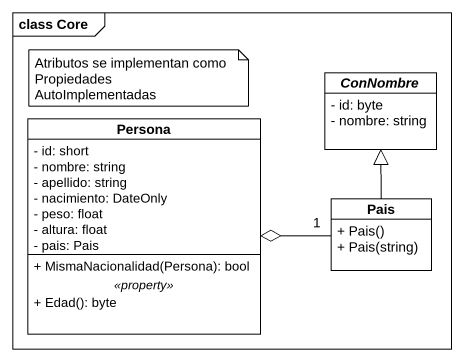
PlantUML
@startuml
mainframe class Core
hide circle
hide empty members
skinparam classAttributeIconSize 0
abstract class ConNombre {
  - id: byte
  - nombre: string
}
class Persona {
  - id: short
  - nombre: string
  - apellido: string
  - nacimiento: DateOnly
  - peso: float
  - altura: float
  - pais: Pais
  --
  + MismaNacionalidad(Persona): bool
  .. <<property>> ..
  + Edad(): byte
}
class Pais {
  + Pais()
  + Pais(string)
}
Pais -up-|> ConNombre
Pais "1" -left-o Persona
note as N1
  Atributos se implementan como Propiedades AutoImplementadas
end note
@enduml
